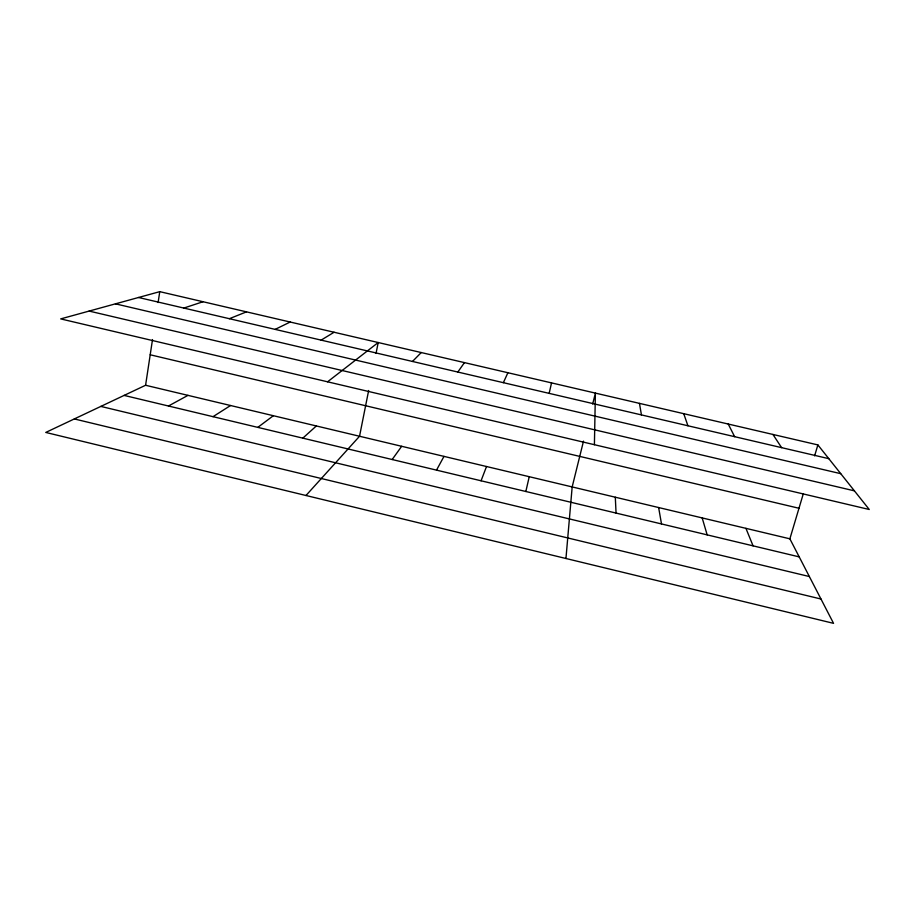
<?xml version="1.0" encoding="UTF-8"?>
<svg xmlns="http://www.w3.org/2000/svg" width="915" height="915" viewBox="0 0 915 915"><rect width="100%" height="100%" fill="white"/><g stroke="black" fill="none" stroke-linecap="round" stroke-linejoin="round"><path stroke-width="1.37" d="M594.407 444.713L595.39 393.107L592.691 404.03M565.95 558.505L572.172 486.929L583.507 441.133M803.347 493.62L789.874 538.821L833.542 623.344L45.75 432.44L145.588 385.261L152.508 339.557M158.112 302.545L159.759 291.656L817.873 444.919L869.25 509.495L60.687 318.9L159.759 291.656M368.654 390.499L359.538 436.261L305.976 495.507M376.031 353.43L378.204 342.53L327.57 381.807M549.16 393.37L551.539 382.893M525.839 491.492L529.247 476.704M814.613 455.853L817.873 444.919M481.061 480.787L486.517 466.524M503.376 382.676L507.894 372.725M436.512 470.127L443.992 456.391M457.82 372.039L464.454 362.615M392.169 459.524L401.674 446.303M412.482 361.459L421.232 352.55M302.819 438.148L316.338 425.967M257.801 427.385L273.345 415.719M213.023 416.668L230.557 405.517M321.142 340.128L334.089 332.248M168.463 406.008L187.964 395.372M275.141 329.389L290.192 322.023M229.379 318.695L246.501 311.855M183.835 308.069L203.027 301.733M138.531 297.489L828.807 458.667M115.45 303.837L840.736 473.673M89.132 311.077L854.416 490.852M150.197 354.78L798.978 508.26M145.588 385.261L789.874 538.821M124.12 395.406L799.195 556.88M100.833 406.409L809.363 576.542M74.321 418.944L820.972 599.016M772.946 434.465L781.604 447.641M728.237 424.045L734.642 436.684M745.919 528.344L753.068 545.843M683.734 413.683L687.92 425.772M702.171 517.913L707.169 534.863M658.628 507.539L661.499 523.94M639.459 403.378L641.438 414.918M615.303 497.211L616.058 513.075"/></g></svg>
